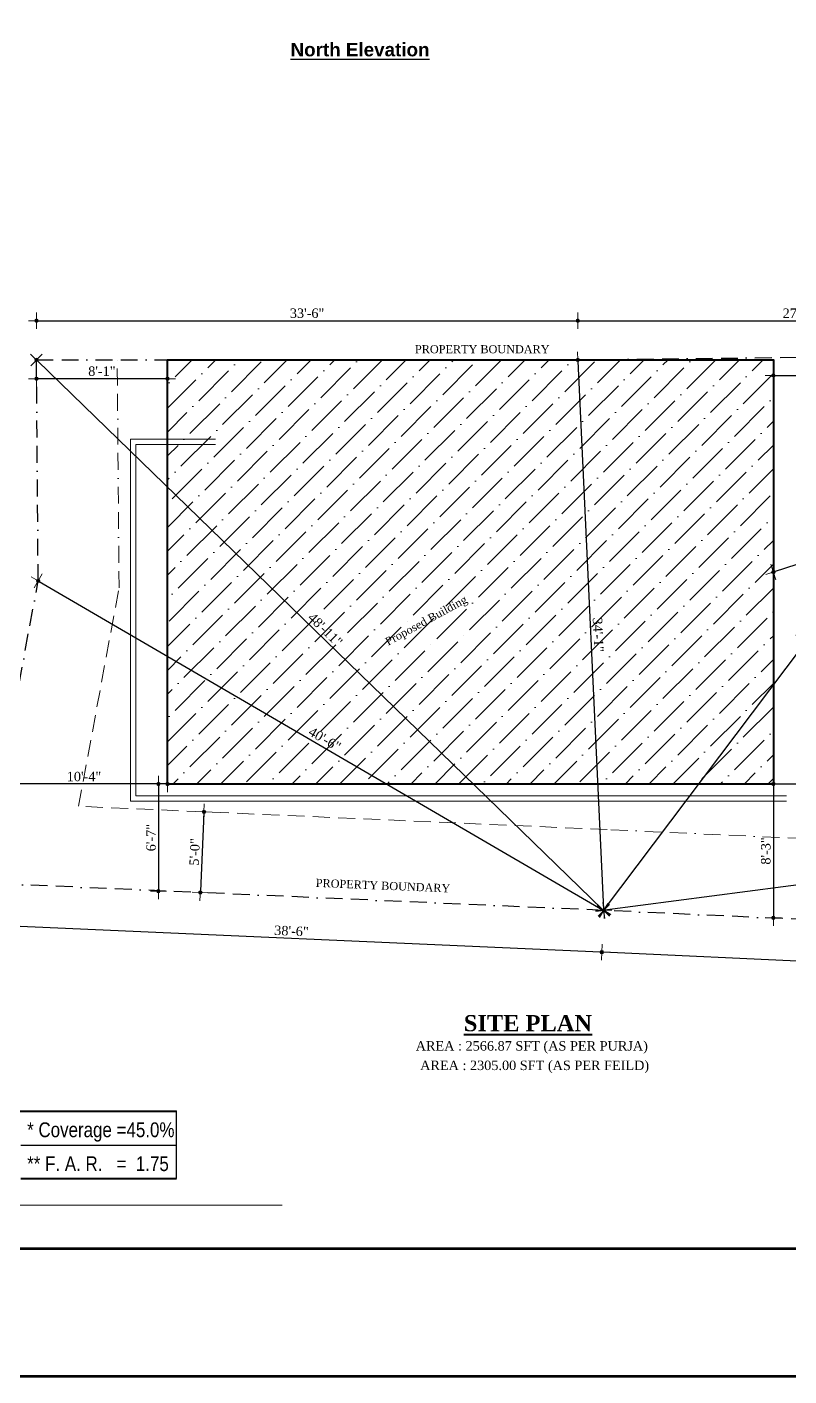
# Model space of a CAD drawing. Header units: feet. Extents: x 28652 to 66086, y -6769 to -640.
# Drawn here: x 49309 to 49875, y -3082 to -2081 of the extents above; entities that cross this region are included whole.
import ezdxf

# ---------------------------------------------------------------- set-up
doc = ezdxf.new("R2010")
doc.units = ezdxf.units.FT
doc.header["$LTSCALE"] = 50
doc.header["$MEASUREMENT"] = 0
doc.header["$PDMODE"] = 34
doc.linetypes.add('BORDER2', pattern=[0.875, 0.25, -0.125, 0.25, -0.125, 0, -0.125])
doc.linetypes.add('HIDDEN', pattern=[0.375, 0.25, -0.125])
for name, color, linetype, lineweight in [('DIMENSION', 142, 'Continuous', 13), ('HACTH', 8, 'Continuous', 13), ('SES-DIMENSION', 142, 'Continuous', 13), ('SES-Elevation', 4, 'Continuous', 15), ('SES-Property Boundary', 2, 'Continuous', 15), ('SES-REBARS', 1, 'Continuous', 40), ('SES-TEXT', 3, 'Continuous', 20), ('SES-TitleText', 7, 'Continuous', 40), ('SHEETS', 7, 'Continuous', 60), ('stair', 140, 'Continuous', 18)]:
    doc.layers.add(name, color=color, linetype=linetype, lineweight=lineweight)
doc.layers.add('Text', color=7, linetype='Continuous')
doc.styles.add('1@1000', font='arial.ttf', dxfattribs={"height": 60})
doc.styles.add('7 INCH', font='times.ttf', dxfattribs={"height": 7})
doc.styles.add('7 INCH1', font='ARIALN.TTF', dxfattribs={"height": 8})
doc.styles.add('SES-ARAIL', font='times.ttf', dxfattribs={"height": 6})
doc.styles.add('SES-Title Text', font='times.ttf', dxfattribs={"height": 10})
doc.dimstyles.new('7 INCH', dxfattribs={"dimscale": 0, "dimtxt": 7, "dimasz": 1, "dimexe": 2, "dimexo": 9, "dimgap": 2, "dimtad": 1, "dimdec": 0, "dimzin": 3, "dimdsep": 46, "dimlunit": 4, "dimtxsty": '7 INCH', "dimblk": 'DIM', "dimcen": 3, "dimdle": 3, "dimse1": 1, "dimse2": 1, "dimclrd": 256, "dimclre": 256, "dimclrt": 7, "dimadec": 1, "dimazin": 2, "dimtfac": 1, "dimtdec": 0, "dimtix": 1, "dimtofl": 0, "dimtmove": 2, "dimatfit": 3, "dimldrblk": 'DIM', "dimfxl": 2, "dimfrac": 2, "dimtolj": 2, "dimtzin": 0, "dimarcsym": 0})

# ---------------------------------------------------------------- blocks, each defined once
blk = doc.blocks.new('DIM')
at = {"layer": 'DIMENSION'}
h = blk.add_hatch(color=256, dxfattribs=at)
h.paths.add_polyline_path([(0, 1.3), (0, 0), (1.3, 0, 0.414214)])
h.paths.add_polyline_path([(1.3, 0), (0, 0), (0, -1.3, 0.414214)])
h.paths.add_polyline_path([(0, 0), (-1.3, 0, 0.414214), (0, -1.3)])
h.paths.add_polyline_path([(0, 1.3, 0.414214), (-1.3, 0), (0, 0)])
for p, q in [((-6, 0), (6, 0)), ((0, 6), (0, -6))]:
    blk.add_line(p, q, dxfattribs=at)
blk.add_circle((0, 0), 1.28, dxfattribs=at)
blk = doc.blocks.new('*D84')
at = {"layer": 'Defpoints', "color": 0, "linetype": 'ByBlock', "transparency": 16777216}
for p in [(49717.7, -2299.2), (49315.7, -2328.3), (49717.7, -2328.3)]:
    blk.add_point(p, dxfattribs=at)
at = {"layer": 'SES-DIMENSION', "linetype": 'ByBlock', "lineweight": -2, "transparency": 16777216}
blk.add_line((49316.7, -2299.2), (49716.7, -2299.2), dxfattribs=at)
at = {"layer": 'SES-DIMENSION', "linetype": 'ByBlock', "lineweight": -2, "transparency": 16777216, "rotation": 180}
blk.add_blockref('DIM', (49315.7, -2299.2), dxfattribs=at)
at = {"layer": 'SES-DIMENSION', "linetype": 'ByBlock', "lineweight": -2, "transparency": 16777216}
blk.add_blockref('DIM', (49717.7, -2299.2), dxfattribs=at)
at = {"layer": 'SES-DIMENSION', "color": 7, "linetype": 'ByBlock', "transparency": 16777216, "insert": (49516.7, -2293.7), "char_height": 7, "attachment_point": 5, "style": '7 INCH'}
blk.add_mtext('\\A2;33\'-6"', dxfattribs=at)
blk = doc.blocks.new('*D85')
at = {"layer": 'Defpoints', "color": 0, "linetype": 'ByBlock', "transparency": 16777216}
for p in [(50047.7, -2299.2), (49717.7, -2328.3), (50047.7, -2324.5)]:
    blk.add_point(p, dxfattribs=at)
at = {"layer": 'SES-DIMENSION', "linetype": 'ByBlock', "lineweight": -2, "transparency": 16777216}
blk.add_line((49718.7, -2299.2), (50046.7, -2299.2), dxfattribs=at)
at = {"layer": 'SES-DIMENSION', "linetype": 'ByBlock', "lineweight": -2, "transparency": 16777216, "rotation": 180}
blk.add_blockref('DIM', (49717.7, -2299.2), dxfattribs=at)
at = {"layer": 'SES-DIMENSION', "linetype": 'ByBlock', "lineweight": -2, "transparency": 16777216}
blk.add_blockref('DIM', (50047.7, -2299.2), dxfattribs=at)
at = {"layer": 'SES-DIMENSION', "color": 7, "linetype": 'ByBlock', "transparency": 16777216, "insert": (49882.7, -2293.7), "char_height": 7, "attachment_point": 5, "style": '7 INCH'}
blk.add_mtext('\\A2;27\'-6"', dxfattribs=at)
blk = doc.blocks.new('*D88')
at = {"layer": 'Defpoints', "color": 0, "linetype": 'ByBlock', "transparency": 16777216}
for p in [(49737, -2736.8), (50151.5, -2755.7), (49735.5, -2767.8)]:
    blk.add_point(p, dxfattribs=at)
at = {"layer": 'SES-DIMENSION', "linetype": 'ByBlock', "lineweight": -2, "transparency": 16777216}
blk.add_line((50149.1, -2786.7), (49736.5, -2767.9), dxfattribs=at)
for p, rotation in [((49735.5, -2767.8), 177.3940881137841), ((50150.1, -2786.7), 357.3940881137841)]:
    blk.add_blockref('DIM', p, dxfattribs=dict(at, rotation=rotation))
at = {"layer": 'SES-DIMENSION', "color": 7, "linetype": 'ByBlock', "transparency": 16777216, "insert": (49943.1, -2771.7), "char_height": 7, "attachment_point": 5, "rotation": 357.3941, "style": '7 INCH'}
blk.add_mtext('\\A2;34\'-7"', dxfattribs=at)
blk = doc.blocks.new('*D89')
at = {"layer": 'Defpoints', "color": 0, "linetype": 'ByBlock', "transparency": 16777216}
for p in [(49275.4, -2716.4), (49737, -2736.8), (49274, -2747.5)]:
    blk.add_point(p, dxfattribs=at)
at = {"layer": 'SES-DIMENSION', "linetype": 'ByBlock', "lineweight": -2, "transparency": 16777216}
blk.add_line((49734.6, -2767.8), (49275, -2747.5), dxfattribs=at)
for p, rotation in [((49274, -2747.5), 177.4727211621545), ((49735.6, -2767.8), 357.4727211621545)]:
    blk.add_blockref('DIM', p, dxfattribs=dict(at, rotation=rotation))
at = {"layer": 'SES-DIMENSION', "color": 7, "linetype": 'ByBlock', "transparency": 16777216, "insert": (49505.1, -2752.1), "char_height": 7, "attachment_point": 5, "rotation": 357.4727, "style": '7 INCH'}
blk.add_mtext('\\A2;38\'-6"', dxfattribs=at)
blk = doc.blocks.new('*D66')
at = {"layer": 'Defpoints', "color": 0, "linetype": 'ByBlock', "transparency": 16777216}
for p in [(49287.3, -2486.8), (49317, -2492.3), (49275.4, -2716.4)]:
    blk.add_point(p, dxfattribs=at)
at = {"layer": 'SES-DIMENSION', "linetype": 'ByBlock', "lineweight": -2, "transparency": 16777216}
blk.add_line((49245.9, -2710), (49287.1, -2487.7), dxfattribs=at)
for p, rotation in [((49287.3, -2486.8), 79.49685454110212), ((49245.7, -2710.9), 259.4968545411022)]:
    blk.add_blockref('DIM', p, dxfattribs=dict(at, rotation=rotation))
at = {"layer": 'SES-DIMENSION', "color": 7, "linetype": 'ByBlock', "transparency": 16777216, "insert": (49261, -2597.8), "char_height": 7, "attachment_point": 5, "rotation": 79.4969, "style": '7 INCH'}
blk.add_mtext('\\A2;19\'-0"', dxfattribs=at)
blk = doc.blocks.new('*D67')
at = {"layer": 'Defpoints', "color": 0, "linetype": 'ByBlock', "transparency": 16777216}
for p in [(49286.1, -2328.5), (49315.7, -2328.3), (49317, -2492.3)]:
    blk.add_point(p, dxfattribs=at)
at = {"layer": 'SES-DIMENSION', "linetype": 'ByBlock', "lineweight": -2, "transparency": 16777216}
blk.add_line((49287.3, -2491.5), (49286.1, -2329.5), dxfattribs=at)
for p, rotation in [((49286.1, -2328.5), 90.43931713900113), ((49287.3, -2492.5), 270.4393171390011)]:
    blk.add_blockref('DIM', p, dxfattribs=dict(at, rotation=rotation))
at = {"layer": 'SES-DIMENSION', "color": 7, "linetype": 'ByBlock', "transparency": 16777216, "insert": (49292.3, -2410.4), "char_height": 7, "attachment_point": 5, "rotation": 270.4393, "style": '7 INCH'}
blk.add_mtext('\\A2;13\'-8"', dxfattribs=at)
blk = doc.blocks.new('*D68')
at = {"layer": 'Defpoints', "color": 0, "linetype": 'ByBlock', "transparency": 16777216}
for p in [(49315.7, -2328.3), (49315.7, -2328.3), (49737, -2736.8)]:
    blk.add_point(p, dxfattribs=at)
at = {"layer": 'SES-DIMENSION', "linetype": 'ByBlock', "lineweight": -2, "transparency": 16777216}
blk.add_line((49736.2, -2736.1), (49316.4, -2329), dxfattribs=at)
for p, rotation in [((49315.7, -2328.3), 135.8767869999246), ((49737, -2736.8), 315.8767869999246)]:
    blk.add_blockref('DIM', p, dxfattribs=dict(at, rotation=rotation))
at = {"layer": 'SES-DIMENSION', "color": 7, "linetype": 'ByBlock', "transparency": 16777216, "insert": (49530.2, -2528.5), "char_height": 7, "attachment_point": 5, "rotation": 315.8768, "style": '7 INCH'}
blk.add_mtext('\\A2;48\'-11"', dxfattribs=at)
blk = doc.blocks.new('*D69')
at = {"layer": 'Defpoints', "color": 0, "linetype": 'ByBlock', "transparency": 16777216}
for p in [(49317, -2492.3), (49737, -2736.8), (49737, -2736.8)]:
    blk.add_point(p, dxfattribs=at)
at = {"layer": 'SES-DIMENSION', "linetype": 'ByBlock', "lineweight": -2, "transparency": 16777216}
blk.add_line((49317.8, -2492.8), (49736.1, -2736.3), dxfattribs=at)
for p, rotation in [((49317, -2492.3), 149.7885344381021), ((49737, -2736.8), 329.7885344381021)]:
    blk.add_blockref('DIM', p, dxfattribs=dict(at, rotation=rotation))
at = {"layer": 'SES-DIMENSION', "color": 7, "linetype": 'ByBlock', "transparency": 16777216, "insert": (49529.8, -2609.7), "char_height": 7, "attachment_point": 5, "rotation": 329.7885, "style": '7 INCH'}
blk.add_mtext('\\A2;40\'-6"', dxfattribs=at)
blk = doc.blocks.new('*D70')
at = {"layer": 'Defpoints', "color": 0, "linetype": 'ByBlock', "transparency": 16777216}
for p in [(49717.7, -2328.3), (49737, -2736.8), (49737, -2736.8)]:
    blk.add_point(p, dxfattribs=at)
at = {"layer": 'SES-DIMENSION', "linetype": 'ByBlock', "lineweight": -2, "transparency": 16777216}
blk.add_line((49717.8, -2329.3), (49736.9, -2735.8), dxfattribs=at)
for p, rotation in [((49717.7, -2328.3), 92.69713186431446), ((49737, -2736.8), 272.6971318643145)]:
    blk.add_blockref('DIM', p, dxfattribs=dict(at, rotation=rotation))
at = {"layer": 'SES-DIMENSION', "color": 7, "linetype": 'ByBlock', "transparency": 16777216, "insert": (49732.9, -2532.3), "char_height": 7, "attachment_point": 5, "rotation": 272.6971, "style": '7 INCH'}
blk.add_mtext('\\A2;34\'-1"', dxfattribs=at)
blk = doc.blocks.new('*D71')
at = {"layer": 'Defpoints', "color": 0, "linetype": 'ByBlock', "transparency": 16777216}
for p in [(50047.7, -2324.5), (50047.7, -2324.5), (49737, -2736.8)]:
    blk.add_point(p, dxfattribs=at)
at = {"layer": 'SES-DIMENSION', "linetype": 'ByBlock', "lineweight": -2, "transparency": 16777216}
blk.add_line((49737.6, -2736), (50047.1, -2325.3), dxfattribs=at)
for p, rotation in [((50047.7, -2324.5), 53.00002634811293), ((49737, -2736.8), 233.000026348113)]:
    blk.add_blockref('DIM', p, dxfattribs=dict(at, rotation=rotation))
at = {"layer": 'SES-DIMENSION', "color": 7, "linetype": 'ByBlock', "transparency": 16777216, "insert": (49887.9, -2527.3), "char_height": 7, "attachment_point": 5, "rotation": 53, "style": '7 INCH'}
blk.add_mtext('\\A2;43\'-0"', dxfattribs=at)
blk = doc.blocks.new('*D72')
at = {"layer": 'Defpoints', "color": 0, "linetype": 'ByBlock', "transparency": 16777216}
for p in [(50164.4, -2680.8), (49737, -2736.8), (49737, -2736.8)]:
    blk.add_point(p, dxfattribs=at)
at = {"layer": 'SES-DIMENSION', "linetype": 'ByBlock', "lineweight": -2, "transparency": 16777216}
blk.add_line((50163.4, -2680.9), (49737.9, -2736.7), dxfattribs=at)
for p, rotation in [((50164.4, -2680.8), 7.469735029892083), ((49737, -2736.8), 187.4697350298921)]:
    blk.add_blockref('DIM', p, dxfattribs=dict(at, rotation=rotation))
at = {"layer": 'SES-DIMENSION', "color": 7, "linetype": 'ByBlock', "transparency": 16777216, "insert": (49949.9, -2703.3), "char_height": 7, "attachment_point": 5, "rotation": 7.4697, "style": '7 INCH'}
blk.add_mtext('\\A2;35\'-11"', dxfattribs=at)
blk = doc.blocks.new('*D73')
at = {"layer": 'Defpoints', "color": 0, "linetype": 'ByBlock', "transparency": 16777216}
for p in [(49863, -2328.3), (50047.7, -2324.5), (50047.7, -2339.8)]:
    blk.add_point(p, dxfattribs=at)
at = {"layer": 'SES-DIMENSION', "linetype": 'ByBlock', "lineweight": -2, "transparency": 16777216}
blk.add_line((49864, -2339.8), (50046.7, -2339.8), dxfattribs=at)
at = {"layer": 'SES-DIMENSION', "linetype": 'ByBlock', "lineweight": -2, "transparency": 16777216, "rotation": 180}
blk.add_blockref('DIM', (49863, -2339.8), dxfattribs=at)
at = {"layer": 'SES-DIMENSION', "linetype": 'ByBlock', "lineweight": -2, "transparency": 16777216}
blk.add_blockref('DIM', (50047.7, -2339.8), dxfattribs=at)
at = {"layer": 'SES-DIMENSION', "color": 7, "linetype": 'ByBlock', "transparency": 16777216, "insert": (49955.3, -2334.3), "char_height": 7, "attachment_point": 5, "style": '7 INCH'}
blk.add_mtext('\\A2;15\'-5"', dxfattribs=at)
blk = doc.blocks.new('*D75')
at = {"layer": 'Defpoints', "color": 0, "linetype": 'ByBlock', "transparency": 16777216}
for p in [(49347, -2659.5), (49344.3, -2719.5), (49437.4, -2723.6)]:
    blk.add_point(p, dxfattribs=at)
at = {"layer": 'SES-DIMENSION', "linetype": 'ByBlock', "lineweight": -2, "transparency": 16777216}
blk.add_line((49440, -2664.7), (49437.5, -2722.6), dxfattribs=at)
for p, rotation in [((49440.1, -2663.7), 87.47272116215494), ((49437.4, -2723.6), 267.4727211621549)]:
    blk.add_blockref('DIM', p, dxfattribs=dict(at, rotation=rotation))
at = {"layer": 'SES-DIMENSION', "color": 7, "linetype": 'ByBlock', "transparency": 16777216, "insert": (49433.2, -2693.4), "char_height": 7, "attachment_point": 5, "rotation": 87.4727, "style": '7 INCH'}
blk.add_mtext('\\A2;5\'-0"', dxfattribs=at)
blk = doc.blocks.new('*D76')
at = {"layer": 'Defpoints', "color": 0, "linetype": 'ByBlock', "transparency": 16777216}
for p in [(49863, -2643), (49858.4, -2742.3), (49863, -2742.3)]:
    blk.add_point(p, dxfattribs=at)
at = {"layer": 'SES-DIMENSION', "linetype": 'ByBlock', "lineweight": -2, "transparency": 16777216}
blk.add_line((49863, -2644), (49863, -2741.3), dxfattribs=at)
for p, rotation in [((49863, -2643), 90), ((49863, -2742.3), 270)]:
    blk.add_blockref('DIM', p, dxfattribs=dict(at, rotation=rotation))
at = {"layer": 'SES-DIMENSION', "color": 7, "linetype": 'ByBlock', "transparency": 16777216, "insert": (49857.4, -2692.7), "char_height": 7, "attachment_point": 5, "rotation": 90, "style": '7 INCH'}
blk.add_mtext('\\A2;8\'-3"', dxfattribs=at)
blk = doc.blocks.new('*D77')
at = {"layer": 'Defpoints', "color": 0, "linetype": 'ByBlock', "transparency": 16777216}
for p in [(49863, -2643), (50151.2, -2643), (50151.2, -2643)]:
    blk.add_point(p, dxfattribs=at)
at = {"layer": 'SES-DIMENSION', "linetype": 'ByBlock', "lineweight": -2, "transparency": 16777216}
blk.add_line((49864, -2643), (50150.2, -2643), dxfattribs=at)
at = {"layer": 'SES-DIMENSION', "linetype": 'ByBlock', "lineweight": -2, "transparency": 16777216, "rotation": 180}
blk.add_blockref('DIM', (49863, -2643), dxfattribs=at)
at = {"layer": 'SES-DIMENSION', "linetype": 'ByBlock', "lineweight": -2, "transparency": 16777216}
blk.add_blockref('DIM', (50151.2, -2643), dxfattribs=at)
at = {"layer": 'SES-DIMENSION', "color": 7, "linetype": 'ByBlock', "transparency": 16777216, "insert": (50007.1, -2637.5), "char_height": 7, "attachment_point": 5, "style": '7 INCH'}
blk.add_mtext('\\A2;24\'-0"', dxfattribs=at)
blk = doc.blocks.new('*D78')
at = {"layer": 'Defpoints', "color": 0, "linetype": 'ByBlock', "transparency": 16777216}
for p in [(49289, -2643), (49289, -2643), (49413, -2643)]:
    blk.add_point(p, dxfattribs=at)
at = {"layer": 'SES-DIMENSION', "linetype": 'ByBlock', "lineweight": -2, "transparency": 16777216}
blk.add_line((49412, -2643), (49290, -2643), dxfattribs=at)
at = {"layer": 'SES-DIMENSION', "linetype": 'ByBlock', "lineweight": -2, "transparency": 16777216, "rotation": 180}
blk.add_blockref('DIM', (49289, -2643), dxfattribs=at)
at = {"layer": 'SES-DIMENSION', "linetype": 'ByBlock', "lineweight": -2, "transparency": 16777216}
blk.add_blockref('DIM', (49413, -2643), dxfattribs=at)
at = {"layer": 'SES-DIMENSION', "color": 7, "linetype": 'ByBlock', "transparency": 16777216, "insert": (49351, -2637.5), "char_height": 7, "attachment_point": 5, "style": '7 INCH'}
blk.add_mtext('\\A2;10\'-4"', dxfattribs=at)
blk = doc.blocks.new('*D79')
at = {"layer": 'Defpoints', "color": 0, "linetype": 'ByBlock', "transparency": 16777216}
for p in [(49315.7, -2328.3), (49413, -2328.3), (49315.7, -2342.3)]:
    blk.add_point(p, dxfattribs=at)
at = {"layer": 'SES-DIMENSION', "linetype": 'ByBlock', "lineweight": -2, "transparency": 16777216}
blk.add_line((49412, -2342.3), (49316.7, -2342.3), dxfattribs=at)
at = {"layer": 'SES-DIMENSION', "linetype": 'ByBlock', "lineweight": -2, "transparency": 16777216, "rotation": 180}
blk.add_blockref('DIM', (49315.7, -2342.3), dxfattribs=at)
at = {"layer": 'SES-DIMENSION', "linetype": 'ByBlock', "lineweight": -2, "transparency": 16777216}
blk.add_blockref('DIM', (49413, -2342.3), dxfattribs=at)
at = {"layer": 'SES-DIMENSION', "color": 7, "linetype": 'ByBlock', "transparency": 16777216, "insert": (49364.3, -2336.7), "char_height": 7, "attachment_point": 5, "style": '7 INCH'}
blk.add_mtext('\\A2;8\'-1"', dxfattribs=at)
blk = doc.blocks.new('*D80')
at = {"layer": 'Defpoints', "color": 0, "linetype": 'ByBlock', "transparency": 16777216}
for p in [(49413, -2643), (49406.3, -2722.5), (49413, -2722.5)]:
    blk.add_point(p, dxfattribs=at)
at = {"layer": 'SES-DIMENSION', "linetype": 'ByBlock', "lineweight": -2, "transparency": 16777216}
blk.add_line((49406.3, -2644), (49406.3, -2721.5), dxfattribs=at)
for p, rotation in [((49406.3, -2643), 90), ((49406.3, -2722.5), 270)]:
    blk.add_blockref('DIM', p, dxfattribs=dict(at, rotation=rotation))
at = {"layer": 'SES-DIMENSION', "color": 7, "linetype": 'ByBlock', "transparency": 16777216, "insert": (49400.8, -2682.8), "char_height": 7, "attachment_point": 5, "rotation": 90, "style": '7 INCH'}
blk.add_mtext('\\A2;6\'-7"', dxfattribs=at)
blk = doc.blocks.new('*D82')
at = {"layer": 'Defpoints', "color": 0, "linetype": 'ByBlock', "transparency": 16777216}
for p in [(50168.7, -2385.5), (50168.7, -2385.5), (49863, -2485.7)]:
    blk.add_point(p, dxfattribs=at)
at = {"layer": 'SES-DIMENSION', "linetype": 'ByBlock', "lineweight": -2, "transparency": 16777216}
blk.add_line((49863.9, -2485.3), (50167.8, -2385.9), dxfattribs=at)
for p, rotation in [((50168.7, -2385.5), 18.13104915315447), ((49863, -2485.7), 198.1310491531545)]:
    blk.add_blockref('DIM', p, dxfattribs=dict(at, rotation=rotation))
at = {"layer": 'SES-DIMENSION', "color": 7, "linetype": 'ByBlock', "transparency": 16777216, "insert": (50014.1, -2430.3), "char_height": 7, "attachment_point": 5, "rotation": 18.131, "style": '7 INCH'}
blk.add_mtext('\\A2;26\'-10"', dxfattribs=at)

msp = doc.modelspace()

# ---------------------------------------------------------------- hatches: boundary and pattern name
at = {"layer": 'HACTH'}
h = msp.add_hatch(dxfattribs=at)
h.set_pattern_fill('ANSI36', color=251, scale=100)
h.set_pattern_definition([(45, (34392.591, -1669.162), (6.629126, 24.306796), [31.25, -6.25, 0, -6.25])])
h.paths.add_polyline_path([(49862.97, -2328.27), (49412.97, -2328.27), (49412.97, -2643.05), (49862.97, -2643.05)])
h.paths.add_polyline_path([(49513.92, -2609.1), (49538.57, -2623.46), (49546.1, -2610.54), (49521.44, -2596.19)], flags=24)
h.paths.add_polyline_path([(49513.13, -2522.33), (49537.32, -2545.79), (49547.72, -2535.06), (49523.53, -2511.6)], flags=24)
h.paths.add_polyline_path([(49724.8, -2518.51), (49726.15, -2547.01), (49741.08, -2546.31), (49739.73, -2517.81)], flags=24)
h.paths.add_polyline_path([(49576.99, -2544.89), (49638.58, -2511.13), (49632.77, -2500.53), (49571.18, -2534.28)], flags=24)

# ---------------------------------------------------------------- linework, layer by layer
at = {"layer": 'SES-Elevation'}
for points in [[(49448.71, -2387.05), (49385.53, -2387.05), (49385.53, -2655.68), (49872.66, -2655.68)], [(49448.71, -2391.05), (49389.53, -2391.05), (49389.53, -2651.68), (49872.66, -2651.68)]]:
    msp.add_lwpolyline(points, dxfattribs=at)
at = {"layer": 'SES-Property Boundary', "linetype": 'BORDER2', "lineweight": 30}
for p, q in [((49316.97, -2492.26), (49315.71, -2328.27)), ((49315.71, -2328.27), (49862.97, -2328.27)), ((49717.71, -2328.27), (50047.69, -2324.46)), ((49275.4, -2716.44), (49316.97, -2492.26)), ((49736.95, -2736.81), (49275.4, -2716.44)), ((50151.52, -2755.68), (49736.95, -2736.81))]:
    msp.add_line(p, q, dxfattribs=at)
at = {"layer": 'SES-Property Boundary', "linetype": 'BORDER2', "lineweight": 15}
for p, q in [((49377.01, -2497.55), (49375.71, -2327.81)), ((50105.27, -2693.51), (49739.68, -2676.88))]:
    msp.add_line(p, q, dxfattribs=at)
at = {"layer": 'SES-Property Boundary', "linetype": 'HIDDEN', "lineweight": 15}
for p, q in [((49346.97, -2659.54), (49377.01, -2497.55)), ((49739.6, -2676.87), (49346.97, -2659.54))]:
    msp.add_line(p, q, dxfattribs=at)
at = {"layer": 'SES-REBARS', "color": 6, "linetype": 'ByBlock'}
msp.add_lwpolyline([(49862.97, -2643.05), (49412.97, -2643.05), (49412.97, -2328.27), (49862.97, -2328.27)], close=True, dxfattribs=at)
at = {"layer": 'SHEETS'}
msp.add_line((47892.14, -2987.77), (51014.03, -2987.77), dxfattribs=at)
msp.add_lwpolyline([(47797.59, -744.32), (47797.59, -3082.32), (51108.59, -3082.32)], dxfattribs=at)
at = {"layer": 'stair'}
msp.add_line((48942.61, -2955.42), (49498.16, -2955.42), dxfattribs=at)
at = {"layer": 'Text', "color": 5}
for p, q in [((48987.09, -2885.53), (49419.77, -2885.53)), ((48987.09, -2886.03), (49419.77, -2886.03)), ((49419.77, -2935.84), (49419.77, -2885.53)), ((49419.77, -2935.84), (49304.01, -2935.84)), ((49419.77, -2936.34), (49304.01, -2936.34))]:
    msp.add_line(p, q, dxfattribs=at)
at = {"layer": 'Text'}
msp.add_line((49419.77, -2911.18), (49304.01, -2911.18), dxfattribs=at)

# ---------------------------------------------------------------- texts
at = {"layer": 'SES-TEXT', "style": 'SES-ARAIL'}
msp.add_text('Proposed Building', height=6, rotation=28.72524, dxfattribs=at).set_placement((49576.87, -2540.48))
at = {"layer": 'SES-TEXT', "linetype": 'ByBlock', "insert": (49560.12, -2317.35), "char_height": 6, "width": 173.3402, "attachment_point": 1, "style": 'SES-ARAIL'}
msp.add_mtext('\\pxqc;PROPERTY BOUNDARY', dxfattribs=at)
at = {"layer": 'SES-TEXT', "linetype": 'ByBlock', "insert": (49486.64, -2711.78), "char_height": 6, "width": 173.3402, "attachment_point": 1, "rotation": 357.60537, "style": 'SES-ARAIL'}
msp.add_mtext('\\pxqc;PROPERTY BOUNDARY', dxfattribs=at)
at = {"layer": 'SES-TitleText', "style": 'SES-ARAIL'}
for s, p in [('AREA : 2566.87 SFT (AS PER PURJA)', (49597.38, -2840.83)), ('AREA : 2305.00 SFT (AS PER FEILD)', (49600.66, -2855.28))]:
    msp.add_text(s, height=7, dxfattribs=at).set_placement(p)
at = {"layer": 'SES-TitleText', "insert": (49633.12, -2814.48), "char_height": 12, "width": 233, "attachment_point": 1, "style": 'SES-Title Text'}
msp.add_mtext('{\\fTimes New Roman|b1|i0|c0|p18;\\LSITE PLAN}', dxfattribs=at)
at = {"layer": 'Text', "style": '7 INCH1'}
for s, p in [('* Coverage =45.0%%% ', (49308.81, -2905.09)), ('** F. A. R.   =  1.75', (49308.81, -2930.25))]:
    msp.add_text(s, height=10.9771, dxfattribs=at).set_placement(p)
at = {"layer": 'Text', "insert": (49504.4, -2093.03), "char_height": 10, "attachment_point": 1, "style": '1@1000'}
msp.add_mtext_dynamic_manual_height_columns('{\\fArial|b1|i0|c0|p34;\\LNorth Elevation}', width=152.0107, gutter_width=300, heights=[0], dxfattribs=at)

# ---------------------------------------------------------------- dimensions: what is measured, and where the dimension line sits
at = {"layer": 'SES-DIMENSION', "linetype": 'ByBlock'}
for base, p1, p2, picture, middle in [((49717.71, -2299.24), (49315.71, -2328.27), (49717.71, -2328.27), '*D84', (49516.71, -2293.68)), ((50047.69, -2299.24), (49717.71, -2328.27), (50047.69, -2324.46), '*D85', (49882.7, -2293.67)), ((49315.71, -2342.31), (49412.97, -2328.27), (49315.71, -2328.27), '*D79', (49364.34, -2336.75)), ((50047.69, -2339.83), (49862.97, -2328.27), (50047.69, -2324.46), '*D73', (49955.33, -2334.27)), ((49289.01, -2643.05), (49412.97, -2643.05), (49289.01, -2643.05), '*D78', (49350.99, -2637.49)), ((50151.23, -2643.05), (49862.97, -2643.05), (50151.23, -2643.05), '*D77', (50007.1, -2637.49))]:
    dim = msp.add_linear_dim(base=base, p1=p1, p2=p2, dimstyle='7 INCH', override={"dimscale": 1}, dxfattribs=at)
    dim.commit()
    dim.dimension.update_dxf_attribs({"geometry": picture, "text_midpoint": middle})
for p1, p2, distance, picture, middle in [((49717.71, -2328.27), (49736.95, -2736.81), 0, '*D70', (49732.89, -2532.28)), ((49736.95, -2736.81), (50047.69, -2324.46), 0, '*D71', (49887.88, -2527.29)), ((49316.97, -2492.26), (49315.71, -2328.27), 29.62, '*D67', (49292.28, -2410.45)), ((49736.95, -2736.81), (49315.71, -2328.27), 0, '*D68', (49530.2, -2528.55)), ((49862.97, -2485.66), (50168.7, -2385.54), 0, '*D82', (50014.1, -2430.32)), ((49275.4, -2716.44), (49316.97, -2492.26), 30.16, '*D66', (49261.05, -2597.84)), ((49316.97, -2492.26), (49736.95, -2736.81), 0, '*D69', (49529.76, -2609.73)), ((49346.97, -2659.54), (49344.33, -2719.48), 93.21, '*D75', (49433.21, -2693.38)), ((50164.36, -2680.77), (49736.95, -2736.81), 0, '*D72', (49949.93, -2703.28)), ((49736.95, -2736.81), (49275.4, -2716.44), 31.06, '*D89', (49505.05, -2752.11)), ((50151.52, -2755.68), (49736.95, -2736.81), 31.06, '*D88', (49943.08, -2771.71))]:
    dim = msp.add_aligned_dim(p1=p1, p2=p2, distance=distance, dimstyle='7 INCH', override={"dimscale": 1}, dxfattribs=at)
    dim.commit()
    dim.dimension.update_dxf_attribs({"geometry": picture, "text_midpoint": middle})
for base, p1, p2, picture, middle in [((49406.33, -2722.51), (49412.97, -2643.05), (49412.97, -2722.51), '*D80', (49400.76, -2682.78)), ((49862.97, -2742.34), (49862.97, -2643.05), (49858.45, -2742.34), '*D76', (49857.4, -2692.7))]:
    dim = msp.add_linear_dim(base=base, p1=p1, p2=p2, angle=90, dimstyle='7 INCH', override={"dimscale": 1}, dxfattribs=at)
    dim.commit()
    dim.dimension.update_dxf_attribs({"geometry": picture, "text_midpoint": middle})

doc.saveas('drawing.dxf')
